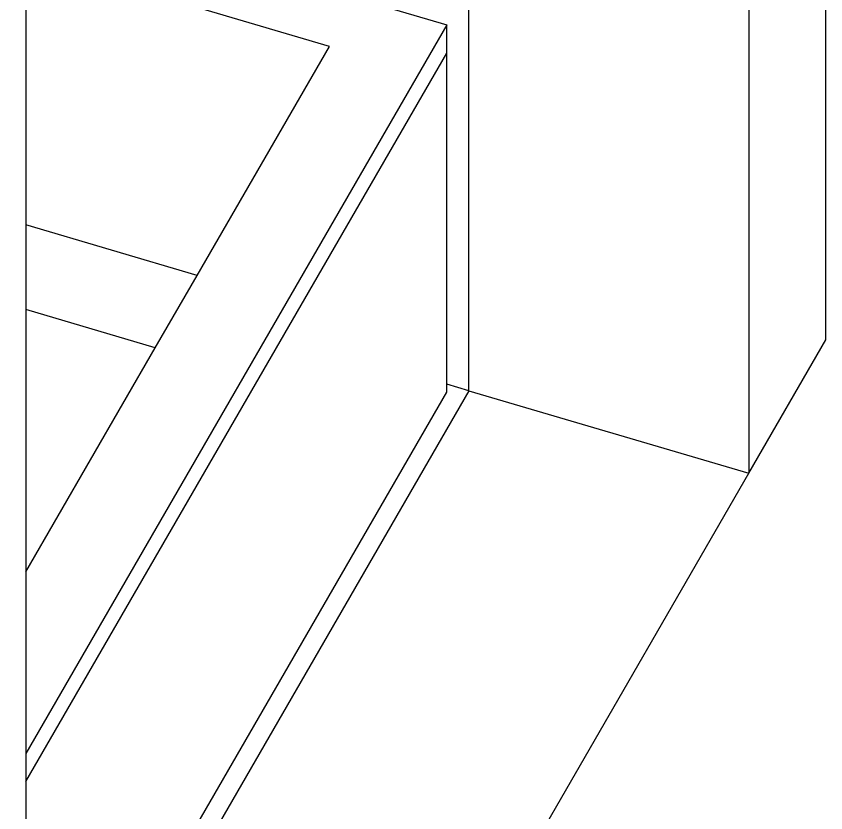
# Model space of a CAD drawing. Extents: x -4.5 to 11.4, y -6.8 to 6.5.
# Drawn here: x 4.435 to 5.237, y -3.644 to -2.855 of the extents above; entities that cross this region are included whole.
import ezdxf

# ---------------------------------------------------------------- set-up
doc = ezdxf.new("R2010")
doc.units = 0
doc.layers.get('0').update_dxf_attribs({"linetype": 'CONTINUOUS'})

msp = doc.modelspace()

# ---------------------------------------------------------------- linework, layer by layer
for p, q in [((5.23657, -3.17578), (5.23657, -0.81099)), ((4.88296, -3.22612), (4.88296, -0.86133)), ((5.16028, -0.94309), (5.16028, -3.30788)), ((4.51862, -2.76262), (4.86114, -2.8636)), ((4.74485, -2.88496), (4.44431, -2.79636)), ((4.44431, -2.79636), (4.44431, -3.06182)), ((4.86114, -2.8636), (4.44431, -3.58537)), ((4.86114, -2.89159), (4.86114, -2.8636)), ((4.61384, -3.11181), (4.74485, -2.88496)), ((4.44431, -3.61335), (4.86114, -2.89159)), ((4.86114, -3.21968), (4.86114, -2.89159)), ((4.61384, -3.11181), (4.44431, -3.06182)), ((4.44431, -3.06182), (4.44431, -3.14578)), ((4.57241, -3.18355), (4.61384, -3.11181)), ((4.57241, -3.18355), (4.44431, -3.14578)), ((4.44431, -3.14578), (4.44431, -3.40536)), ((4.44431, -3.40536), (4.57241, -3.18355)), ((5.16028, -3.30788), (5.23657, -3.17578)), ((4.88296, -3.22612), (4.86114, -3.21968)), ((4.86114, -3.22741), (4.86114, -3.21968)), ((4.88296, -3.22612), (4.44431, -3.98566)), ((4.44431, -3.94918), (4.86114, -3.22741)), ((4.88296, -3.22612), (5.16028, -3.30788)), ((3.55064, -6.09509), (5.16028, -3.30788)), ((4.44431, -3.40536), (4.44431, -3.58537)), ((4.44431, -3.58537), (4.44431, -3.61335)), ((4.44431, -3.61335), (4.44431, -3.94918))]:
    msp.add_line(p, q)

doc.saveas('drawing.dxf')
